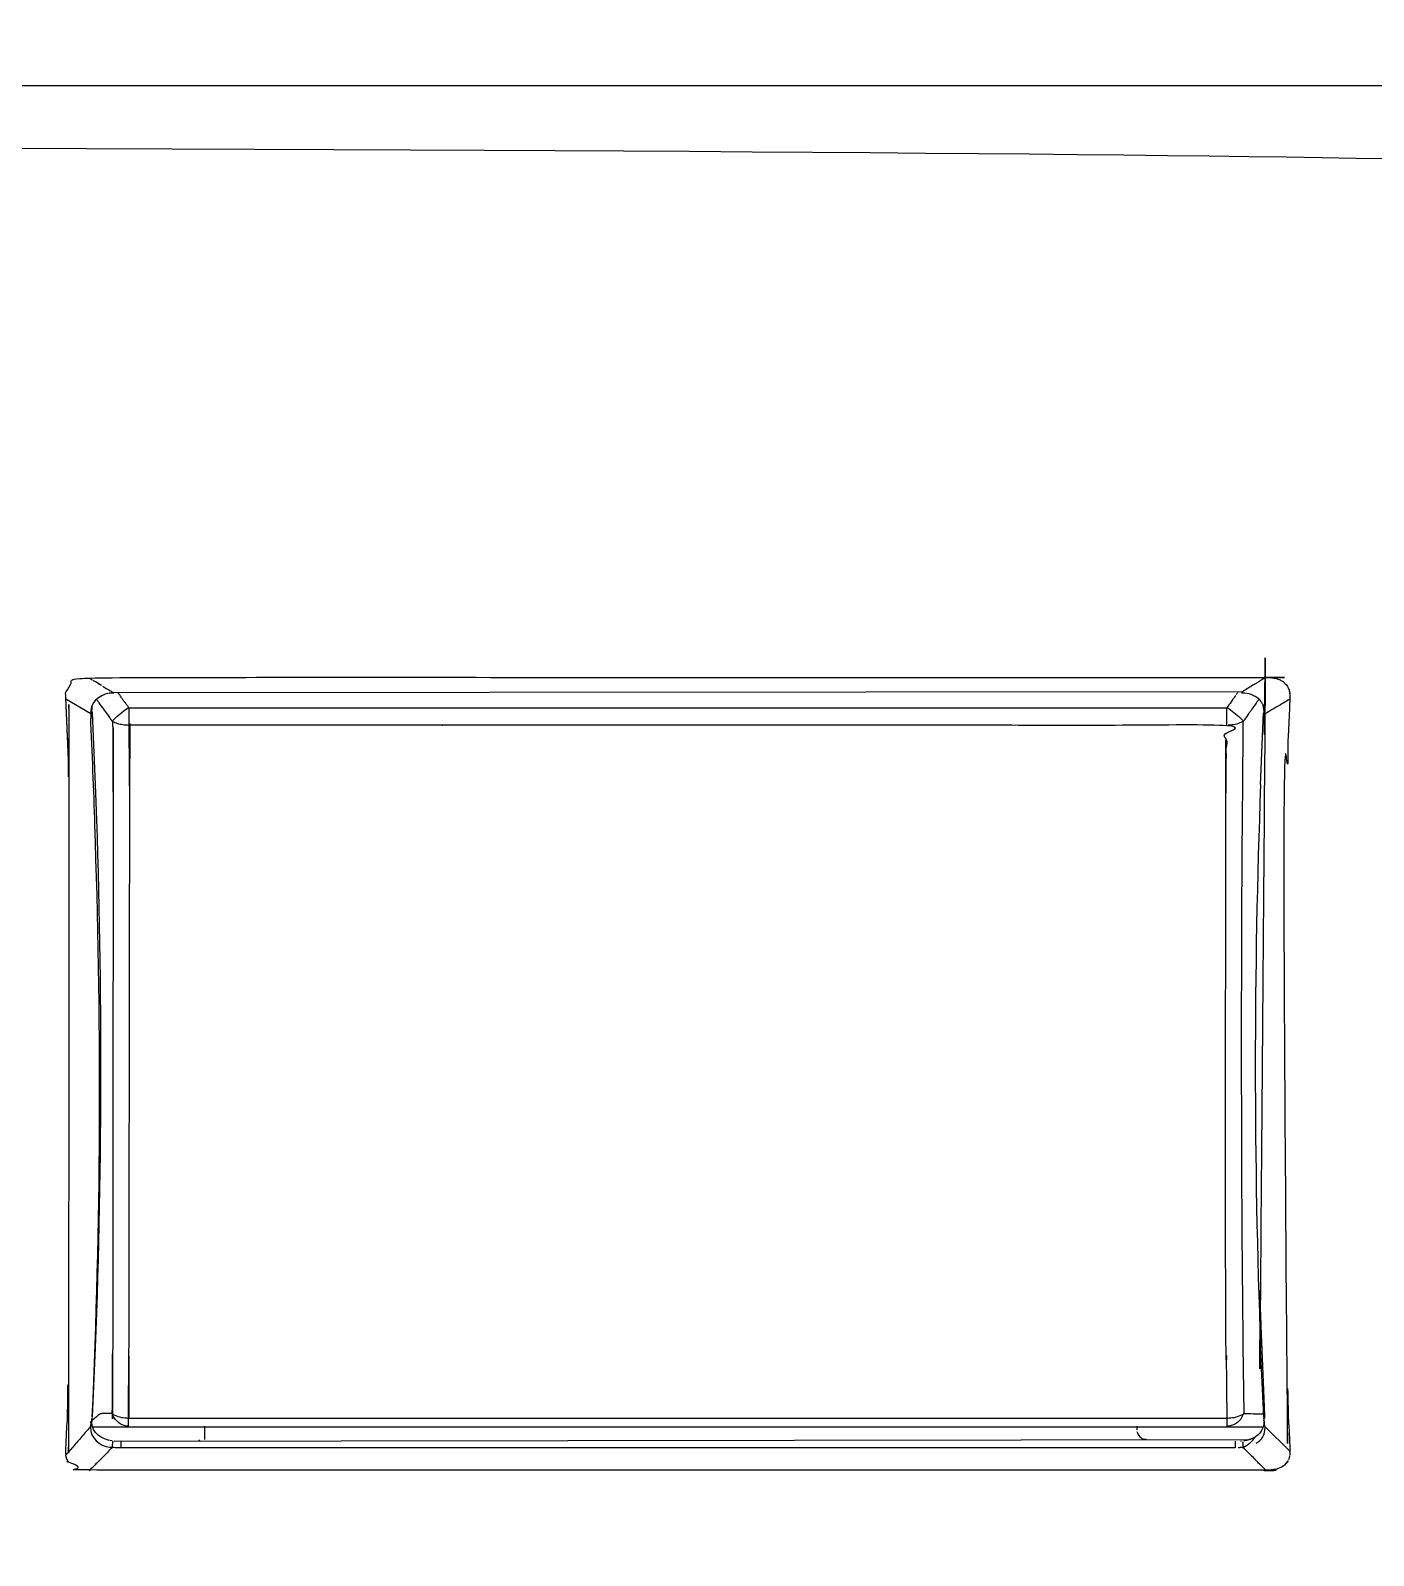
# Model space of a CAD drawing. Header units: millimetres. Extents: x 1291 to 5660, y 748 to 2981.
# Drawn here: x 5137.59 to 5166.27, y 2718.85 to 2751.41 of the extents above; entities that cross this region are included whole.
import ezdxf

# ---------------------------------------------------------------- set-up
doc = ezdxf.new("R2010")
doc.units = ezdxf.units.MM

msp = doc.modelspace()

# ---------------------------------------------------------------- linework, layer by layer
msp.add_line((5163.457, 2737.288), (5139.372, 2737.266))
for points in [[(5138.912, 2737.539), (5138.905, 2737.546), (5138.886, 2737.557), (5138.871, 2737.561), (5138.868, 2737.568), (5138.857, 2737.576)], [(5139.107, 2737.425), (5138.978, 2737.502), (5138.953, 2737.517), (5138.941, 2737.524), (5138.93, 2737.528), (5138.923, 2737.532)], [(5139.081, 2737.439), (5139.052, 2737.454), (5139.03, 2737.473)], [(5163.365, 2737.266), (5163.357, 2737.255), (5163.342, 2737.237), (5163.335, 2737.226)], [(5138.905, 2736.986), (5138.905, 2736.924), (5138.879, 2736.817), (5138.348, 2737.134)], [(5163.136, 2736.574), (5163.136, 2736.942), (5139.697, 2736.942)], [(5163.858, 2735.31), (5163.917, 2736.843)], [(5163.924, 2736.832), (5163.917, 2736.821)], [(5163.924, 2721.809), (5163.858, 2723.283)], [(5138.912, 2721.795), (5138.879, 2721.681), (5138.871, 2721.603), (5138.905, 2721.728), (5138.905, 2721.769), (5138.912, 2721.776)], [(5138.879, 2721.681), (5138.879, 2721.71)], [(5138.916, 2721.592), (5163.91, 2721.592)], [(5141.317, 2721.323), (5141.317, 2721.607)], [(5161.217, 2721.607), (5161.217, 2721.526)], [(5163.707, 2721.876), (5163.751, 2721.872)], [(5163.95, 2721.681), (5163.917, 2721.795)], [(5164.484, 2721.076), (5163.95, 2721.603), (5163.924, 2721.795)], [(5139.347, 2721.15), (5139.354, 2721.294)], [(5139.369, 2721.294), (5139.387, 2721.286), (5163.586, 2721.323)], [(5139.52, 2721.286), (5139.52, 2721.143)], [(5141.192, 2721.297), (5141.211, 2721.316)], [(5141.306, 2721.32), (5141.31, 2721.323)], [(5163.438, 2721.286), (5163.453, 2721.294)], [(5163.475, 2721.25), (5163.479, 2721.242)], [(5163.482, 2721.165), (5163.486, 2721.165)], [(5164.481, 2720.973), (5164.473, 2720.959), (5164.47, 2720.94), (5164.462, 2720.911), (5164.451, 2720.892)]]:
    msp.add_lwpolyline(points)
for points in [[(5138.912, 2736.843), (5138.975, 2735.31, -0.019066), (5138.975, 2723.283), (5138.912, 2721.809, 0.019849), (5138.978, 2734.098), (5138.975, 2734.224), (5138.975, 2734.286, 0.003549), (5138.883, 2736.618), (5138.879, 2736.71), (5138.912, 2736.821), (5138.912, 2736.861), (5138.905, 2736.869), (5138.912, 2736.843)], [(5163.482, 2736.651), (5163.468, 2735.148, 0.004673), (5163.479, 2723.323), (5163.501, 2721.876)]]:
    msp.add_lwpolyline(points, format="xyb")
msp.add_arc((5321.509, 2729.297), 157.765, 177.81548, 182.18452)
for points, weights, knots in [([(5191.162, 2931.579), (5191.162, 2931.422), (5191.162, 2931.265), (5191.162, 2931.107), (5191.334, 2852.778), (5191.501, 2774.449), (5191.663, 2696.119), (5191.665, 2695.796), (5191.668, 2695.473), (5191.67, 2695.15), (5191.664, 2695.017), (5191.658, 2694.883), (5191.652, 2694.749), (5191.493, 2692.314), (5189.552, 2690.288), (5187.102, 2690.096), (5186.965, 2690.09), (5186.827, 2690.084), (5186.69, 2690.078), (5157.208, 2690.078), (5127.726, 2690.078), (5098.244, 2690.078), (5098.236, 2690.072), (5098.229, 2690.066), (5098.222, 2690.059)], [1, 1, 1, 1, 0.999999998341, 0.999999998341, 1, 1, 1, 1, 1, 1, 1, 1, 1, 1, 1, 1, 1, 1, 1, 1, 1, 1, 1], [0, 0, 0, 0, 1, 1, 1, 1.000141, 1.000141, 1.000141, 2.000141, 2.000141, 2.000141, 3.000141, 3.000141, 3.000141, 4.000141, 4.000141, 4.000141, 5.000141, 5.000141, 5.000141, 6.000141, 6.000141, 6.000141, 7.000141, 7.000141, 7.000141, 7.000141]), ([(4380.6, 2927.696), (4649.807, 2927.698), (4919.015, 2927.699), (5188.222, 2927.7), (5188.221, 2927.656), (5188.22, 2927.612), (5188.219, 2927.567), (5188.206, 2927.22), (5188.195, 2926.872), (5188.185, 2926.525), (5188.183, 2926.482), (5188.181, 2926.439), (5188.178, 2926.396), (5188.177, 2926.354), (5188.176, 2926.312), (5188.174, 2926.271), (5186.985, 2871.25), (5184.961, 2816.254), (5182.104, 2761.295), (5182.1, 2761.208), (5182.096, 2761.121), (5182.093, 2761.034), (5182.118, 2761.032), (5182.144, 2761.031), (5182.17, 2761.03), (5182.197, 2761.028), (5182.224, 2761.025), (5182.251, 2761.023), (5182.448, 2761.009), (5182.646, 2760.999), (5182.844, 2760.993), (5182.854, 2760.992), (5182.864, 2760.991), (5182.874, 2760.99), (5182.885, 2760.99), (5182.896, 2760.99), (5182.907, 2760.99), (5183.006, 2760.982), (5183.106, 2760.971), (5183.201, 2760.975)], [1, 1, 1, 1, 1, 1, 1, 0.999991239231, 0.999991239231, 1, 1, 1, 1, 1, 1, 1, 0.999923277924, 0.999923277924, 1, 1, 1, 1, 1, 1, 1, 1, 1, 1, 0.999890487899, 0.999890487899, 1, 1, 1, 1, 1, 1, 1, 1, 1, 1], [0, 0, 0, 0, 1, 1, 1, 2, 2, 2, 2.010253, 2.010253, 2.010253, 3.010253, 3.010253, 3.010253, 4.010253, 4.010253, 4.010253, 4.040596, 4.040596, 4.040596, 5.040596, 5.040596, 5.040596, 6.040596, 6.040596, 6.040596, 7.040596, 7.040596, 7.040596, 7.076848, 7.076848, 7.076848, 8.076848, 8.076848, 8.076848, 9.076848, 9.076848, 9.076848, 10.076848, 10.076848, 10.076848, 10.076848]), ([(4440.725, 2690.137), (4440.725, 2690.315), (4440.725, 2690.493), (4440.725, 2690.671), (4440.72, 2690.669), (4440.715, 2690.666), (4440.711, 2690.664), (4440.685, 2690.641), (4440.648, 2690.638), (4440.615, 2690.63), (4421.165, 2690.63), (4401.715, 2690.63), (4382.265, 2690.63), (4382.451, 2691.503), (4382.638, 2692.377), (4382.825, 2693.25), (4386.575, 2710.751), (4390.32, 2728.254), (4394.06, 2745.757), (4394.287, 2746.818), (4394.514, 2747.879), (4394.741, 2748.94), (4654.52, 2748.94), (4914.298, 2748.94), (5174.077, 2748.94), (5174.304, 2747.879), (5174.531, 2746.818), (5174.758, 2745.757), (5178.508, 2728.256), (5182.251, 2710.751), (5186.001, 2693.25)], [1, 1, 1, 1, 1, 1, 1, 1, 1, 1, 1, 1, 1, 1, 1, 1, 0.999999965135, 0.999999965135, 1, 1, 1, 1, 1, 1, 1, 1, 1, 1, 1, 1, 1], [0, 0, 0, 0, 1, 1, 1, 2, 2, 2, 3, 3, 3, 4, 4, 4, 5, 5, 5, 5.000647, 5.000647, 5.000647, 6.000647, 6.000647, 6.000647, 7.000647, 7.000647, 7.000647, 8.000647, 8.000647, 8.000647, 9.000647, 9.000647, 9.000647, 9.000647]), ([(5164.484, 2737.134), (5164.306, 2737.028), (5164.128, 2736.923), (5163.95, 2736.817), (5163.942, 2736.853), (5163.933, 2736.888), (5163.924, 2736.924), (5163.933, 2736.832), (5163.942, 2736.74), (5163.95, 2736.647), (5163.753, 2732.498), (5163.72, 2728.345), (5163.851, 2724.193), (5163.851, 2724.152), (5163.851, 2724.112), (5163.851, 2724.071), (5163.852, 2724.05), (5163.853, 2724.03), (5163.854, 2724.009), (5163.88, 2723.261), (5163.917, 2722.517), (5163.943, 2721.769)], [1, 1, 1, 1, 1, 1, 1, 1, 1, 1, 0.999480477658, 0.999480477658, 1, 1, 1, 1, 1, 1, 1, 1, 1, 1], [0, 0, 0, 0, 1, 1, 1, 2, 2, 2, 3, 3, 3, 3.078963, 3.078963, 3.078963, 4.078963, 4.078963, 4.078963, 5.078963, 5.078963, 5.078963, 6.078963, 6.078963, 6.078963, 6.078963]), ([(5139.347, 2736.651), (5139.35, 2736.15), (5139.354, 2735.649), (5139.358, 2735.148), (5139.399, 2731.207), (5139.397, 2727.265), (5139.35, 2723.323), (5139.344, 2722.841), (5139.338, 2722.358), (5139.332, 2721.876), (5139.262, 2721.876), (5139.192, 2721.876), (5139.122, 2721.876), (5139.108, 2721.875), (5139.095, 2721.873), (5139.081, 2721.872), (5139.023, 2721.824), (5138.964, 2721.776), (5138.905, 2721.728), (5138.894, 2721.681), (5138.883, 2721.633), (5138.871, 2721.585), (5138.874, 2721.591), (5138.876, 2721.597), (5138.879, 2721.603), (5138.702, 2721.398), (5138.525, 2721.193), (5138.348, 2720.988), (5138.348, 2721.021), (5138.348, 2721.054), (5138.348, 2721.087), (5138.372, 2721.612), (5138.395, 2722.136), (5138.418, 2722.66), (5138.595, 2726.943), (5138.595, 2731.23), (5138.418, 2735.513), (5138.395, 2736.061), (5138.372, 2736.608), (5138.348, 2737.156), (5138.348, 2737.19), (5138.348, 2737.225), (5138.348, 2737.259), (5138.385, 2737.506), (5138.584, 2737.583), (5138.813, 2737.598), (5147.215, 2737.598), (5155.618, 2737.598), (5164.02, 2737.598), (5164.025, 2737.597), (5164.03, 2737.595), (5164.035, 2737.594), (5164.149, 2737.591), (5164.219, 2737.572), (5164.319, 2737.521), (5164.325, 2737.516), (5164.331, 2737.511), (5164.337, 2737.506), (5164.341, 2737.502), (5164.344, 2737.498), (5164.348, 2737.495), (5164.422, 2737.443), (5164.473, 2737.344), (5164.481, 2737.259), (5164.482, 2737.253), (5164.483, 2737.247), (5164.484, 2737.241), (5164.484, 2737.212), (5164.484, 2737.184), (5164.484, 2737.156), (5164.46, 2736.608), (5164.435, 2736.061), (5164.411, 2735.513), (5164.245, 2731.23), (5164.245, 2726.943), (5164.411, 2722.66), (5164.435, 2722.136), (5164.46, 2721.612), (5164.484, 2721.087), (5164.484, 2721.06), (5164.484, 2721.033), (5164.484, 2721.006), (5164.483, 2721), (5164.482, 2720.994), (5164.481, 2720.988)], [1, 1, 1, 1, 0.999958076292, 0.999958076292, 1, 1, 1, 1, 1, 1, 1, 1, 1, 1, 1, 1, 1, 1, 1, 1, 1, 1, 1, 1, 1, 1, 1, 1, 1, 1, 1, 1, 0.999432433331, 0.999432433331, 1, 1, 1, 1, 1, 1, 1, 1, 1, 1, 1, 1, 1, 1, 1, 1, 1, 1, 1, 1, 1, 1, 1, 1, 1, 1, 1, 1, 1, 1, 1, 1, 1, 1, 1, 1, 1, 0.999501136347, 0.999501136347, 1, 1, 1, 1, 1, 1, 1, 1, 1, 1], [0, 0, 0, 0, 1, 1, 1, 1.02243, 1.02243, 1.02243, 2.02243, 2.02243, 2.02243, 3.02243, 3.02243, 3.02243, 4.02243, 4.02243, 4.02243, 5.02243, 5.02243, 5.02243, 6.02243, 6.02243, 6.02243, 7.02243, 7.02243, 7.02243, 8.02243, 8.02243, 8.02243, 9.02243, 9.02243, 9.02243, 10.02243, 10.02243, 10.02243, 10.104963, 10.104963, 10.104963, 11.104963, 11.104963, 11.104963, 12.104963, 12.104963, 12.104963, 13.104963, 13.104963, 13.104963, 14.104963, 14.104963, 14.104963, 15.104963, 15.104963, 15.104963, 16.104963, 16.104963, 16.104963, 17.104963, 17.104963, 17.104963, 18.104963, 18.104963, 18.104963, 19.104963, 19.104963, 19.104963, 20.104963, 20.104963, 20.104963, 21.104963, 21.104963, 21.104963, 22.104963, 22.104963, 22.104963, 22.18234, 22.18234, 22.18234, 23.18234, 23.18234, 23.18234, 24.18234, 24.18234, 24.18234, 25.18234, 25.18234, 25.18234, 25.18234]), ([(5139.682, 2721.78), (5139.687, 2722.264), (5139.692, 2722.748), (5139.697, 2723.231), (5139.741, 2727.175), (5139.748, 2731.119), (5139.715, 2735.063), (5139.709, 2735.567), (5139.703, 2736.07), (5139.697, 2736.574), (5139.697, 2736.697), (5139.697, 2736.819), (5139.697, 2736.942), (5139.692, 2736.948), (5139.687, 2736.954), (5139.682, 2736.961), (5139.616, 2737.056), (5139.538, 2737.16), (5139.476, 2737.255), (5139.471, 2737.259), (5139.466, 2737.263), (5139.461, 2737.266)], [1, 1, 1, 1, 0.999967942014, 0.999967942014, 1, 1, 1, 1, 1, 1, 1, 1, 1, 1, 1, 1, 1, 1, 1, 1], [0, 0, 0, 0, 1, 1, 1, 1.019614, 1.019614, 1.019614, 2.019614, 2.019614, 2.019614, 3.019614, 3.019614, 3.019614, 4.019614, 4.019614, 4.019614, 5.019614, 5.019614, 5.019614, 6.019614, 6.019614, 6.019614, 6.019614]), ([(5163.144, 2721.78), (5163.139, 2722.264), (5163.134, 2722.748), (5163.129, 2723.231), (5163.089, 2727.175), (5163.084, 2731.119), (5163.114, 2735.063), (5163.121, 2735.567), (5163.129, 2736.07), (5163.136, 2736.574), (5155.309, 2736.574), (5147.483, 2736.574), (5139.656, 2736.574), (5139.546, 2736.581), (5139.476, 2736.596), (5139.372, 2736.64), (5139.364, 2736.644), (5139.355, 2736.647), (5139.347, 2736.651), (5139.334, 2736.668), (5139.322, 2736.686), (5139.31, 2736.703), (5139.229, 2736.828), (5139.126, 2736.961), (5139.037, 2737.082), (5139.026, 2737.099), (5139.015, 2737.117), (5139.004, 2737.134)], [1, 1, 1, 1, 0.999973757362, 0.999973757362, 1, 1, 1, 1, 1, 1, 1, 1, 1, 1, 1, 1, 1, 1, 1, 1, 1, 1, 1, 1, 1, 1], [0, 0, 0, 0, 1, 1, 1, 1.017746, 1.017746, 1.017746, 2.017746, 2.017746, 2.017746, 3.017746, 3.017746, 3.017746, 4.017746, 4.017746, 4.017746, 5.017746, 5.017746, 5.017746, 6.017746, 6.017746, 6.017746, 7.017746, 7.017746, 7.017746, 8.017746, 8.017746, 8.017746, 8.017746]), ([(5163.471, 2721.272), (5163.473, 2721.27), (5163.474, 2721.269), (5163.475, 2721.268), (5163.479, 2721.229), (5163.482, 2721.189), (5163.486, 2721.15), (5163.48, 2721.15), (5163.474, 2721.15), (5163.468, 2721.15), (5163.585, 2721.198), (5163.683, 2721.279), (5163.751, 2721.386), (5163.745, 2721.381), (5163.739, 2721.376), (5163.733, 2721.371), (5163.729, 2721.367), (5163.726, 2721.364), (5163.722, 2721.36), (5163.656, 2721.331), (5163.586, 2721.305), (5163.512, 2721.297), (5163.507, 2721.296), (5163.502, 2721.295), (5163.497, 2721.294)], [1, 1, 1, 1, 1, 1, 1, 1, 1, 1, 0.9685306821, 0.9685306821, 1, 1, 1, 1, 1, 1, 1, 1, 1, 1, 1, 1, 1], [0, 0, 0, 0, 1, 1, 1, 2, 2, 2, 3, 3, 3, 3.616961, 3.616961, 3.616961, 4.616961, 4.616961, 4.616961, 5.616961, 5.616961, 5.616961, 6.616961, 6.616961, 6.616961, 7.616961, 7.616961, 7.616961, 7.616961]), ([(5163.486, 2721.15), (5163.492, 2721.146), (5163.498, 2721.143), (5163.505, 2721.139), (5163.507, 2721.134), (5163.509, 2721.129), (5163.512, 2721.124), (5163.593, 2721.054), (5163.659, 2720.977), (5163.737, 2720.903), (5163.744, 2720.893), (5163.751, 2720.884), (5163.759, 2720.874), (5163.769, 2720.865), (5163.778, 2720.857), (5163.788, 2720.848), (5163.848, 2720.792), (5163.905, 2720.734), (5163.961, 2720.675), (5163.965, 2720.671), (5163.969, 2720.668), (5163.972, 2720.664), (5163.976, 2720.661), (5163.98, 2720.659), (5163.983, 2720.656), (5163.983, 2720.661), (5163.983, 2720.666), (5163.983, 2720.671), (5155.591, 2720.671), (5147.198, 2720.671), (5138.805, 2720.671), (5138.592, 2720.671), (5138.385, 2720.756), (5138.348, 2720.988)], [1, 1, 1, 1, 1, 1, 1, 1, 1, 1, 1, 1, 1, 1, 1, 1, 0.999660566289, 0.999660566289, 1, 1, 1, 1, 1, 1, 1, 1, 1, 1, 1, 1, 1, 1, 1, 1], [0, 0, 0, 0, 1, 1, 1, 2, 2, 2, 3, 3, 3, 4, 4, 4, 5, 5, 5, 5.063824, 5.063824, 5.063824, 6.063824, 6.063824, 6.063824, 7.063824, 7.063824, 7.063824, 8.063824, 8.063824, 8.063824, 9.063824, 9.063824, 9.063824, 10.063824, 10.063824, 10.063824, 10.063824])]:
    msp.add_rational_spline(points, weights, degree=3, knots=knots)
for points, knots in [([(5174.077, 2750.229), (4914.298, 2750.229), (4654.52, 2750.229), (4394.741, 2750.229), (4394.741, 2749.8), (4394.741, 2749.37), (4394.741, 2748.94), (4394.556, 2748.951), (4394.371, 2748.962), (4394.185, 2748.973), (4389.65, 2749.467), (4386.401, 2752.569), (4385.808, 2757.118), (4385.792, 2757.275), (4385.776, 2757.432), (4385.76, 2757.589), (4385.754, 2757.539), (4385.748, 2757.489), (4385.742, 2757.438), (4383.344, 2736.883), (4379.734, 2716.243), (4377.222, 2695.626), (4377.208, 2695.529), (4377.195, 2695.432), (4377.181, 2695.335), (4377.188, 2695.229), (4377.196, 2695.123), (4377.203, 2695.018), (4377.491, 2692.656), (4379.229, 2690.969), (4381.568, 2690.675), (4381.742, 2690.661), (4381.915, 2690.648), (4382.088, 2690.634)], [0, 0, 0, 0, 1, 1, 1, 2, 2, 2, 3, 3, 3, 4, 4, 4, 5, 5, 5, 6, 6, 6, 7, 7, 7, 8, 8, 8, 9, 9, 9, 10, 10, 10, 11, 11, 11, 11]), ([(5163.976, 2737.598), (5163.971, 2737.595), (5163.966, 2737.593), (5163.961, 2737.591), (5163.959, 2737.588), (5163.956, 2737.586), (5163.954, 2737.583), (5163.895, 2737.554), (5163.832, 2737.509), (5163.773, 2737.476), (5163.756, 2737.466), (5163.739, 2737.457), (5163.722, 2737.447), (5163.644, 2737.399), (5163.571, 2737.351), (5163.49, 2737.307), (5163.484, 2737.302), (5163.478, 2737.297), (5163.471, 2737.292), (5163.466, 2737.29), (5163.462, 2737.287), (5163.457, 2737.285)], [0, 0, 0, 0, 1, 1, 1, 2, 2, 2, 3, 3, 3, 4, 4, 4, 5, 5, 5, 6, 6, 6, 7, 7, 7, 7]), ([(5139.133, 2737.41), (5139.203, 2737.362), (5139.273, 2737.333), (5139.339, 2737.285), (5139.345, 2737.281), (5139.352, 2737.277), (5139.358, 2737.274), (5139.363, 2737.271), (5139.368, 2737.269), (5139.372, 2737.266), (5139.366, 2737.265), (5139.36, 2737.264), (5139.354, 2737.263), (5139.133, 2737.266), (5138.908, 2737.119), (5138.879, 2736.887), (5138.879, 2736.828), (5138.879, 2736.769), (5138.879, 2736.71)], [0, 0, 0, 0, 1, 1, 1, 2, 2, 2, 3, 3, 3, 4, 4, 4, 5, 5, 5, 6, 6, 6, 6]), ([(5163.328, 2737.207), (5163.323, 2737.205), (5163.318, 2737.202), (5163.313, 2737.2), (5163.311, 2737.194), (5163.308, 2737.188), (5163.306, 2737.182), (5163.303, 2737.177), (5163.301, 2737.172), (5163.298, 2737.167), (5163.293, 2737.163), (5163.288, 2737.16), (5163.283, 2737.156), (5163.279, 2737.151), (5163.274, 2737.146), (5163.269, 2737.141), (5163.266, 2737.136), (5163.264, 2737.131), (5163.261, 2737.126), (5163.258, 2737.12), (5163.254, 2737.114), (5163.25, 2737.108), (5163.228, 2737.067), (5163.188, 2737.016), (5163.158, 2736.979), (5163.153, 2736.973), (5163.148, 2736.967), (5163.144, 2736.961), (5163.141, 2736.954), (5163.139, 2736.948), (5163.136, 2736.942)], [0, 0, 0, 0, 1, 1, 1, 2, 2, 2, 3, 3, 3, 4, 4, 4, 5, 5, 5, 6, 6, 6, 7, 7, 7, 8, 8, 8, 9, 9, 9, 10, 10, 10, 10]), ([(5163.95, 2736.71), (5163.942, 2736.781), (5163.933, 2736.853), (5163.924, 2736.924), (5163.92, 2736.956), (5163.915, 2736.988), (5163.91, 2737.02), (5163.904, 2737.029), (5163.897, 2737.039), (5163.891, 2737.049), (5163.884, 2737.059), (5163.877, 2737.069), (5163.869, 2737.078), (5163.863, 2737.088), (5163.857, 2737.098), (5163.851, 2737.108), (5163.766, 2737.196), (5163.644, 2737.252), (5163.519, 2737.263), (5163.497, 2737.263), (5163.475, 2737.263), (5163.453, 2737.263)], [0, 0, 0, 0, 1, 1, 1, 2, 2, 2, 3, 3, 3, 4, 4, 4, 5, 5, 5, 6, 6, 6, 7, 7, 7, 7]), ([(5139.35, 2736.673), (5139.356, 2736.682), (5139.363, 2736.69), (5139.369, 2736.699), (5139.45, 2736.776), (5139.568, 2736.869), (5139.656, 2736.935), (5139.67, 2736.945), (5139.683, 2736.954), (5139.697, 2736.964)], [0, 0, 0, 0, 1, 1, 1, 2, 2, 2, 3, 3, 3, 3]), ([(5163.136, 2736.964), (5163.15, 2736.954), (5163.163, 2736.945), (5163.177, 2736.935), (5163.272, 2736.861), (5163.376, 2736.78), (5163.46, 2736.699), (5163.468, 2736.69), (5163.475, 2736.682), (5163.482, 2736.673)], [0, 0, 0, 0, 1, 1, 1, 2, 2, 2, 3, 3, 3, 3]), ([(5163.825, 2737.134), (5163.818, 2737.123), (5163.81, 2737.112), (5163.803, 2737.101), (5163.796, 2737.092), (5163.788, 2737.083), (5163.781, 2737.075), (5163.737, 2737.005), (5163.678, 2736.935), (5163.637, 2736.869), (5163.63, 2736.859), (5163.622, 2736.849), (5163.615, 2736.839), (5163.61, 2736.833), (5163.605, 2736.827), (5163.6, 2736.821), (5163.593, 2736.795), (5163.534, 2736.74), (5163.512, 2736.692), (5163.508, 2736.686), (5163.505, 2736.679), (5163.501, 2736.673), (5163.495, 2736.666), (5163.489, 2736.659), (5163.482, 2736.651), (5163.473, 2736.647), (5163.463, 2736.644), (5163.453, 2736.64), (5163.357, 2736.596), (5163.276, 2736.581), (5163.169, 2736.574)], [0, 0, 0, 0, 1, 1, 1, 2, 2, 2, 3, 3, 3, 4, 4, 4, 5, 5, 5, 6, 6, 6, 7, 7, 7, 8, 8, 8, 9, 9, 9, 10, 10, 10, 10]), ([(5139.682, 2721.795), (5139.682, 2721.732), (5139.682, 2721.669), (5139.682, 2721.607), (5139.67, 2721.608), (5139.657, 2721.609), (5139.645, 2721.611), (5139.512, 2721.625), (5139.413, 2721.728), (5139.35, 2721.843), (5139.344, 2721.859), (5139.338, 2721.875), (5139.332, 2721.89)], [0, 0, 0, 0, 1, 1, 1, 2, 2, 2, 3, 3, 3, 4, 4, 4, 4]), ([(5163.501, 2721.89), (5163.492, 2721.875), (5163.484, 2721.859), (5163.475, 2721.843), (5163.442, 2721.728), (5163.306, 2721.625), (5163.188, 2721.611), (5163.174, 2721.609), (5163.161, 2721.608), (5163.147, 2721.607), (5163.147, 2721.669), (5163.147, 2721.732), (5163.147, 2721.795)], [0, 0, 0, 0, 1, 1, 1, 2, 2, 2, 3, 3, 3, 4, 4, 4, 4]), ([(5138.871, 2721.585), (5138.871, 2721.356), (5139.063, 2721.18), (5139.284, 2721.157), (5139.305, 2721.157), (5139.326, 2721.157), (5139.347, 2721.157), (5139.341, 2721.151), (5139.334, 2721.145), (5139.328, 2721.139), (5139.323, 2721.135), (5139.318, 2721.132), (5139.314, 2721.128), (5139.247, 2721.054), (5139.166, 2720.977), (5139.092, 2720.903), (5139.074, 2720.885), (5139.056, 2720.866), (5139.037, 2720.848), (5138.971, 2720.789), (5138.93, 2720.73), (5138.86, 2720.675), (5138.859, 2720.671), (5138.858, 2720.668), (5138.857, 2720.664), (5138.854, 2720.661), (5138.852, 2720.659), (5138.849, 2720.656)], [0, 0, 0, 0, 1, 1, 1, 2, 2, 2, 3, 3, 3, 4, 4, 4, 5, 5, 5, 6, 6, 6, 7, 7, 7, 8, 8, 8, 9, 9, 9, 9]), ([(5139.358, 2721.857), (5139.446, 2721.813), (5139.546, 2721.784), (5139.645, 2721.784), (5139.657, 2721.782), (5139.67, 2721.781), (5139.682, 2721.78), (5147.502, 2721.78), (5155.323, 2721.78), (5163.144, 2721.78), (5163.158, 2721.781), (5163.173, 2721.782), (5163.188, 2721.784), (5163.287, 2721.784), (5163.383, 2721.813), (5163.468, 2721.857), (5163.479, 2721.863), (5163.49, 2721.87), (5163.501, 2721.876), (5163.64, 2721.875), (5163.778, 2721.873), (5163.917, 2721.872)], [0, 0, 0, 0, 1, 1, 1, 2, 2, 2, 3, 3, 3, 4, 4, 4, 5, 5, 5, 6, 6, 6, 7, 7, 7, 7]), ([(5163.924, 2721.64), (5163.922, 2721.63), (5163.92, 2721.62), (5163.917, 2721.611), (5163.895, 2721.529), (5163.832, 2721.423), (5163.751, 2721.386)], [0, 0, 0, 0, 1, 1, 1, 2, 2, 2, 2]), ([(5163.766, 2721.242), (5163.88, 2721.312), (5163.958, 2721.43), (5163.954, 2721.57), (5163.953, 2721.581), (5163.951, 2721.592), (5163.95, 2721.603), (5163.942, 2721.645), (5163.933, 2721.687), (5163.924, 2721.728)], [0, 0, 0, 0, 1, 1, 1, 2, 2, 2, 3, 3, 3, 3]), ([(5163.313, 2721.286), (5163.313, 2721.238), (5163.313, 2721.191), (5163.313, 2721.143), (5155.359, 2721.143), (5147.404, 2721.143), (5139.45, 2721.143), (5139.424, 2721.146), (5139.384, 2721.15), (5139.358, 2721.15), (5139.354, 2721.153), (5139.35, 2721.155), (5139.347, 2721.157)], [0, 0, 0, 0, 1, 1, 1, 2, 2, 2, 3, 3, 3, 4, 4, 4, 4]), ([(5161.217, 2721.493), (5161.243, 2721.408), (5161.294, 2721.338), (5161.386, 2721.331), (5161.397, 2721.328), (5161.408, 2721.326), (5161.42, 2721.323)], [0, 0, 0, 0, 1, 1, 1, 2, 2, 2, 2]), ([(5164.448, 2720.877), (5164.425, 2720.849), (5164.403, 2720.821), (5164.381, 2720.793), (5164.374, 2720.783), (5164.367, 2720.773), (5164.359, 2720.763), (5164.353, 2720.76), (5164.347, 2720.756), (5164.341, 2720.752), (5164.234, 2720.693), (5164.175, 2720.679), (5164.05, 2720.671)], [0, 0, 0, 0, 1, 1, 1, 2, 2, 2, 3, 3, 3, 4, 4, 4, 4])]:
    msp.add_open_spline(points, degree=3, knots=knots)
for points in [[(5163.95, 2736.85), (5163.958, 2736.887), (5163.928, 2736.986), (5163.91, 2737.02)], [(5139.332, 2721.294), (5139.107, 2721.323), (5138.908, 2721.452), (5138.901, 2721.703)], [(5163.468, 2721.15), (5163.438, 2721.15), (5163.409, 2721.15), (5163.379, 2721.143)], [(5164.44, 2720.859), (5164.425, 2720.833), (5164.407, 2720.807), (5164.381, 2720.793)]]:
    msp.add_open_spline(points, degree=3)

doc.saveas('drawing.dxf')
